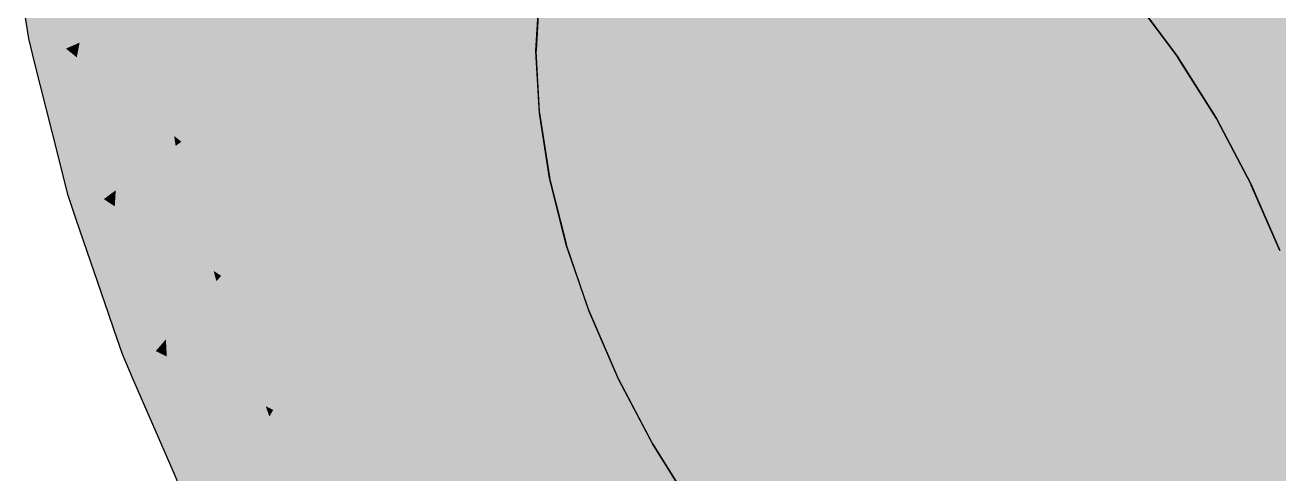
# Model space of a CAD drawing. Extents: x 0 to 1682, y 0 to 1188.
# Drawn here: x 1001.69 to 1011.15, y 493.13 to 496.51 of the extents above; entities that cross this region are included whole.
import ezdxf

# ---------------------------------------------------------------- set-up
doc = ezdxf.new("R2010")
doc.units = 0
doc.layers.add('SOMBRA', color=8, linetype='CONTINUOUS')
doc.layers.add('VISIBLE', color=7, linetype='CONTINUOUS')

msp = doc.modelspace()

# ---------------------------------------------------------------- linework, layer by layer
at = {"layer": 'SOMBRA', "color": 253}
for points in [[(1588.592, 835.4266), (1588.6192, 835.2532), (1001.7206, 496.4071)], [(1588.592, 835.4266), (1001.7206, 496.4071), (1090.0761, 547.6083)], [(1090.0761, 547.6083), (1001.7206, 496.4071), (1001.6934, 496.5805)], [(1006.4208, 493.3594), (1024.5513, 504.4555), (1006.1665, 493.841)], [(1024.5513, 504.4555), (1006.4208, 493.3594), (1006.4257, 493.3501)], [(1024.5513, 504.4555), (1006.4257, 493.3501), (1024.8105, 503.9645)], [(1006.7157, 492.889), (1024.8105, 503.9645), (1006.4257, 493.3501)], [(1024.8105, 503.9645), (1006.7157, 492.889), (1006.7212, 492.8802)], [(1024.8105, 503.9645), (1006.7212, 492.8802), (1025.106, 503.4946)], [(1007.0419, 492.4476), (1025.106, 503.4946), (1006.7212, 492.8802)], [(1025.106, 503.4946), (1007.0419, 492.4476), (1007.0481, 492.4393)], [(1025.106, 503.4946), (1007.0481, 492.4393), (1025.4329, 503.0537)], [(1007.394, 492.0426), (1025.4329, 503.0537), (1007.0481, 492.4393)], [(1025.4329, 503.0537), (1007.394, 492.0426), (1007.4006, 492.035)], [(1025.4329, 503.0537), (1007.4006, 492.035), (1025.7854, 502.6494)]]:
    msp.add_solid(points, dxfattribs=at)
at = {"layer": 'SOMBRA', "color": 252}
for points in [[(1001.7653, 496.2289), (1001.7206, 496.4071), (1588.6192, 835.2532)], [(1001.7653, 496.2289), (1588.6192, 835.2532), (1500.2811, 784.0472)], [(1588.8717, 834.2483), (1588.9165, 834.0702), (1002.0179, 495.2241)], [(1588.8717, 834.2483), (1002.0179, 495.2241), (1090.3538, 546.4289)], [(1002.0795, 495.0443), (1002.0179, 495.2241), (1588.9165, 834.0702)], [(1002.0795, 495.0443), (1588.9165, 834.0702), (1500.5993, 782.8648)], [(1589.264, 833.0559), (1589.3256, 832.8761), (1002.427, 494.03)], [(1589.264, 833.0559), (1002.427, 494.03), (1090.7465, 545.2367)], [(1002.5043, 493.8516), (1002.427, 494.03), (1589.3256, 832.8761)], [(1002.5043, 493.8516), (1589.3256, 832.8761), (1501.0214, 781.6706)], [(1589.7621, 831.8698), (1589.8395, 831.6914), (1002.9408, 492.8453)], [(1589.7621, 831.8698), (1002.9408, 492.8453), (1091.2425, 544.0494)], [(1003.0327, 492.6713), (1002.9408, 492.8453), (1589.8395, 831.6914)], [(1003.0327, 492.6713), (1589.8395, 831.6914), (1501.5495, 780.4902)], [(1590.3575, 830.7102), (1590.4493, 830.5363), (1003.5507, 491.6902)], [(1590.3575, 830.7102), (1003.5507, 491.6902), (1091.8408, 542.8915)], [(1003.6554, 491.5237), (1003.5507, 491.6902), (1590.4493, 830.5363)], [(1003.6554, 491.5237), (1590.4493, 830.5363), (1502.1721, 779.3425)], [(1591.04, 829.5971), (1591.1447, 829.4306), (1004.2461, 490.5845)], [(1591.04, 829.5971), (1004.2461, 490.5845), (1092.5232, 541.7783)], [(1004.3619, 490.4283), (1004.2461, 490.5845), (1591.1447, 829.4306)], [(1004.3619, 490.4283), (1591.1447, 829.4306), (1502.8815, 778.2487)], [(1591.798, 828.5494), (1591.9138, 828.3932), (1005.0152, 489.5471)], [(1591.798, 828.5494), (1005.0152, 489.5471), (1093.2809, 540.7305)], [(1005.1401, 489.4039), (1005.0152, 489.5471), (1591.9138, 828.3932)], [(1005.1401, 489.4039), (1591.9138, 828.3932), (1503.6576, 777.2231)], [(1592.6184, 827.5851), (1592.7433, 827.4419), (1005.8447, 488.5958)], [(1592.6184, 827.5851), (1005.8447, 488.5958), (1094.0986, 539.7646)], [(1005.9766, 488.468), (1005.8447, 488.5958), (1592.7433, 827.4419)], [(1005.9766, 488.468), (1592.7433, 827.4419), (1504.4945, 776.2874)], [(1593.4873, 826.7208), (1593.6192, 826.5929), (1006.7206, 487.7468)], [(1593.4873, 826.7208), (1006.7206, 487.7468), (1094.9715, 538.9025)], [(1006.8572, 487.6366), (1006.7206, 487.7468), (1593.6192, 826.5929)], [(1006.8572, 487.6366), (1593.6192, 826.5929), (1505.373, 775.4549)], [(1594.3897, 825.971), (1594.5264, 825.8608), (1007.6277, 487.0147)], [(1594.3897, 825.971), (1007.6277, 487.0147), (1095.8714, 538.1513)], [(1007.7667, 486.924), (1007.6277, 487.0147), (1594.5264, 825.8608)], [(1007.7667, 486.924), (1594.5264, 825.8608), (1506.2853, 774.7438)], [(1595.3103, 825.3488), (1595.4493, 825.2581), (1008.5507, 486.412)], [(1595.3103, 825.3488), (1008.5507, 486.412), (1096.7917, 537.529)], [(1008.6897, 486.3423), (1008.5507, 486.412), (1595.4493, 825.2581)], [(1008.6897, 486.3423), (1595.4493, 825.2581), (1507.2083, 774.1622)], [(1596.2333, 824.8648), (1596.3723, 824.7951), (1009.4736, 485.949)], [(1596.2333, 824.8648), (1009.4736, 485.949), (1097.7146, 537.0449)], [(1009.6103, 485.9015), (1009.4736, 485.949), (1596.3723, 824.7951)], [(1009.6103, 485.9015), (1596.3723, 824.7951), (1508.1286, 773.7212)], [(1597.1428, 824.5272), (1597.2794, 824.4797), (1010.3808, 485.6336)], [(1597.1428, 824.5272), (1010.3808, 485.6336), (1098.6269, 536.7089)], [(1010.5127, 485.6091), (1010.3808, 485.6336), (1597.2794, 824.4797)], [(1010.5127, 485.6091), (1597.2794, 824.4797), (1509.0285, 773.4274)], [(1001.7653, 496.2289), (1500.2811, 784.0472), (1151.8962, 582.1025)], [(1002.0795, 495.0443), (1500.5993, 782.8648), (1152.2743, 580.9098)], [(1002.5043, 493.8516), (1501.0214, 781.6706), (1152.7622, 579.7232)], [(1003.0327, 492.6713), (1501.5495, 780.4902), (1153.3452, 578.5592)], [(1003.6554, 491.5237), (1502.1721, 779.3425), (1154.0218, 577.4426)], [(1004.3619, 490.4283), (1502.8815, 778.2487), (1154.7719, 576.3878)], [(1005.1401, 489.4039), (1503.6576, 777.2231), (1155.5857, 575.4143)], [(1005.9766, 488.468), (1504.4945, 776.2874), (1156.447, 574.5375)], [(1006.8572, 487.6366), (1505.373, 775.4549), (1157.3505, 573.7781)], [(1007.7667, 486.924), (1506.2853, 774.7438), (1158.2668, 573.1408)], [(1008.6897, 486.3423), (1507.2083, 774.1622), (1159.1891, 572.6417)], [(1009.6103, 485.9015), (1508.1286, 773.7212), (1160.1003, 572.2886)], [(1010.5127, 485.6091), (1509.0285, 773.4274), (1160.9872, 572.0888)], [(1001.7653, 496.2289), (1151.8962, 582.1025), (1001.9419, 495.5263)], [(1151.8962, 582.1025), (1001.9731, 495.4022), (1001.9419, 495.5263)], [(1151.8962, 582.1025), (1090.3538, 546.4289), (1001.9731, 495.4022)], [(1002.0795, 495.0443), (1152.2743, 580.9098), (1002.3224, 494.3351)], [(1152.2743, 580.9098), (1002.3654, 494.2098), (1002.3224, 494.3351)], [(1152.2743, 580.9098), (1090.7465, 545.2367), (1002.3654, 494.2098)], [(1002.5043, 493.8516), (1152.7622, 579.7232), (1002.8095, 493.148)], [(1152.7622, 579.7232), (1002.8634, 493.0237), (1002.8095, 493.148)], [(1152.7622, 579.7232), (1091.2425, 544.0494), (1002.8634, 493.0237)], [(1003.0327, 492.6713), (1153.3452, 578.5592), (1003.3949, 491.9853)], [(1153.3452, 578.5592), (1003.4588, 491.8642), (1003.3949, 491.9853)], [(1153.3452, 578.5592), (1091.8408, 542.8915), (1003.4588, 491.8642)], [(1003.6554, 491.5237), (1154.0218, 577.4426), (1004.0684, 490.867)], [(1154.0218, 577.4426), (1004.1414, 490.751), (1004.0684, 490.867)], [(1154.0218, 577.4426), (1092.5232, 541.7783), (1004.1414, 490.751)], [(1004.3619, 490.4283), (1154.7719, 576.3878), (1004.8187, 489.8122)], [(1154.7719, 576.3878), (1004.8993, 489.7034), (1004.8187, 489.8122)], [(1154.7719, 576.3878), (1093.2809, 540.7305), (1004.8993, 489.7034)], [(1005.1401, 489.4039), (1155.5857, 575.4143), (1005.6328, 488.8389)], [(1155.5857, 575.4143), (1005.7198, 488.7391), (1005.6328, 488.8389)], [(1155.5857, 575.4143), (1094.0986, 539.7646), (1005.7198, 488.7391)], [(1005.9766, 488.468), (1156.447, 574.5375), (1006.4968, 487.9637)], [(1156.447, 574.5375), (1006.5887, 487.8747), (1006.4968, 487.9637)], [(1156.447, 574.5375), (1094.9715, 538.9025), (1006.5887, 487.8747)], [(1006.8572, 487.6366), (1157.3505, 573.7781), (1007.3959, 487.2018)], [(1157.3505, 573.7781), (1007.4911, 487.125), (1007.3959, 487.2018)], [(1157.3505, 573.7781), (1095.8714, 538.1513), (1007.4911, 487.125)], [(1007.7667, 486.924), (1158.2668, 573.1408), (1008.3149, 486.566)], [(1158.2668, 573.1408), (1008.4117, 486.5028), (1008.3149, 486.566)], [(1158.2668, 573.1408), (1096.7917, 537.529), (1008.4117, 486.5028)], [(1008.6897, 486.3423), (1159.1891, 572.6417), (1009.2378, 486.0673)], [(1159.1891, 572.6417), (1009.3347, 486.0187), (1009.2378, 486.0673)], [(1159.1891, 572.6417), (1097.7146, 537.0449), (1009.3347, 486.0187)], [(1009.6103, 485.9015), (1160.1003, 572.2886), (1010.149, 485.7142)], [(1160.1003, 572.2886), (1010.2442, 485.6811), (1010.149, 485.7142)], [(1160.1003, 572.2886), (1098.6269, 536.7089), (1010.2442, 485.6811)], [(1010.5127, 485.6091), (1160.9872, 572.0888), (1011.0329, 485.5127)], [(1160.9872, 572.0888), (1011.1248, 485.4957), (1011.0329, 485.5127)], [(1160.9872, 572.0888), (1099.5055, 536.5223), (1011.1248, 485.4957)], [(1090.3538, 546.4289), (1002.0179, 495.2241), (1001.9731, 495.4022)], [(1090.7465, 545.2367), (1002.427, 494.03), (1002.3654, 494.2098)], [(1091.2425, 544.0494), (1002.9408, 492.8453), (1002.8634, 493.0237)], [(1091.8408, 542.8915), (1003.5507, 491.6902), (1003.4588, 491.8642)], [(1092.5232, 541.7783), (1004.2461, 490.5845), (1004.1414, 490.751)], [(1093.2809, 540.7305), (1005.0152, 489.5471), (1004.8993, 489.7034)], [(1094.0986, 539.7646), (1005.8447, 488.5958), (1005.7198, 488.7391)], [(1094.9715, 538.9025), (1006.7206, 487.7468), (1006.5887, 487.8747)], [(1095.8714, 538.1513), (1007.6277, 487.0147), (1007.4911, 487.125)], [(1096.7917, 537.529), (1008.5507, 486.412), (1008.4117, 486.5028)], [(1097.7146, 537.0449), (1009.4736, 485.949), (1009.3347, 486.0187)], [(1098.6269, 536.7089), (1010.3808, 485.6336), (1010.2442, 485.6811)], [(1099.5055, 536.5223), (1011.2567, 485.4712), (1011.1248, 485.4957)], [(1023.956, 507.3646), (1005.5455, 496.312), (1023.9303, 506.9265)], [(1023.956, 507.3646), (1005.546, 496.3203), (1005.5455, 496.312)], [(1005.546, 496.3203), (1023.956, 507.3646), (1005.5712, 496.7501)], [(1005.5707, 495.8531), (1023.9303, 506.9265), (1005.5455, 496.312)], [(1023.9303, 506.9265), (1005.5707, 495.8531), (1005.5712, 495.8442)], [(1023.9303, 506.9265), (1005.5712, 495.8442), (1023.956, 506.4587)], [(1010.0595, 496.7063), (1028.7649, 506.8882), (1010.3801, 496.2737)], [(1029.0605, 506.4183), (1010.3801, 496.2737), (1028.7649, 506.8882)], [(1005.6464, 495.364), (1023.956, 506.4587), (1005.5712, 495.8442)], [(1023.956, 506.4587), (1005.6464, 495.364), (1005.6479, 495.3548)], [(1023.956, 506.4587), (1005.6479, 495.3548), (1024.0327, 505.9692)], [(1029.0605, 506.4183), (1010.3857, 496.2649), (1010.3801, 496.2737)], [(1010.3857, 496.2649), (1029.0605, 506.4183), (1010.6757, 495.8038)], [(1029.3197, 505.9274), (1010.6757, 495.8038), (1029.0605, 506.4183)], [(1005.7719, 494.8615), (1024.0327, 505.9692), (1005.6479, 495.3548)], [(1024.0327, 505.9692), (1005.7719, 494.8615), (1005.7742, 494.852)], [(1024.0327, 505.9692), (1005.7742, 494.852), (1024.159, 505.4664)], [(1029.3197, 505.9274), (1010.6806, 495.7946), (1010.6757, 495.8038)], [(1010.6806, 495.7946), (1029.3197, 505.9274), (1010.9349, 495.3129)], [(1029.538, 505.4239), (1010.9349, 495.3129), (1029.3197, 505.9274)], [(1005.9448, 494.3541), (1024.159, 505.4664), (1005.7742, 494.852)], [(1024.159, 505.4664), (1005.9448, 494.3541), (1005.9481, 494.3445)], [(1024.159, 505.4664), (1005.9481, 494.3445), (1024.3329, 504.959)], [(1029.538, 505.4239), (1010.939, 495.3034), (1010.9349, 495.3129)], [(1010.939, 495.3034), (1029.538, 505.4239), (1011.1533, 494.8094)], [(1006.1624, 493.8505), (1024.3329, 504.959), (1005.9481, 494.3445)], [(1024.3329, 504.959), (1006.1624, 493.8505), (1006.1665, 493.841)], [(1024.3329, 504.959), (1006.1665, 493.841), (1024.5513, 504.4555)], [(1012.2096, 497.9705), (1010.9788, 496.829), (1011.7667, 496.4337)], [(1001.9075, 497.3596), (1001.6934, 496.5805), (1002.0016, 496.3318)], [(1001.9075, 497.3596), (1002.0016, 496.3318), (1002.1045, 496.3766)], [(1001.9075, 497.3596), (1002.1045, 496.3766), (1002.2323, 497.0447)], [(1002.2323, 497.0447), (1002.1045, 496.3766), (1002.4511, 496.5274)], [(1003.6352, 497.0429), (1003.1992, 496.8531), (1004.0415, 496.4949)], [(1003.6352, 497.0429), (1004.0415, 496.4949), (1004.3189, 496.6999)], [(1002.6684, 496.622), (1003.7193, 496.2567), (1003.1992, 496.8531)], [(1003.7193, 496.2567), (1004.0415, 496.4949), (1003.1992, 496.8531)], [(1004.3189, 496.6999), (1004.7789, 496.4691), (1004.5621, 496.8798)], [(1004.7789, 496.4691), (1004.9441, 496.6592), (1004.5621, 496.8798)], [(1005.0954, 496.8334), (1004.9441, 496.6592), (1005.2071, 496.5074)], [(1005.0954, 496.8334), (1005.2071, 496.5074), (1005.3118, 496.6921)], [(1011.0429, 496.4196), (1010.9788, 496.829), (1010.7462, 496.6133)], [(1011.3469, 496.6443), (1010.9788, 496.829), (1011.0429, 496.4196)], [(1005.5325, 496.5479), (1005.5455, 496.312), (1005.5712, 496.7501)], [(1010.2311, 496.5107), (1010.0533, 496.7146), (1010.3801, 496.2737)], [(1010.4744, 496.7908), (1010.354, 496.6522), (1010.5861, 496.4648)], [(1010.4744, 496.7908), (1010.5861, 496.4648), (1010.7462, 496.6133)], [(1002.6198, 496.6009), (1002.7451, 496.1326), (1002.6684, 496.622)], [(1002.6684, 496.622), (1002.7451, 496.1326), (1003.337, 495.974)], [(1002.6684, 496.622), (1003.337, 495.974), (1003.7193, 496.2567)], [(1004.3189, 496.6999), (1004.0415, 496.4949), (1004.5962, 496.2589)], [(1004.3189, 496.6999), (1004.5962, 496.2589), (1004.7789, 496.4691)], [(1004.7789, 496.4691), (1005.0954, 496.3104), (1004.9441, 496.6592)], [(1005.0954, 496.3104), (1005.2071, 496.5074), (1004.9441, 496.6592)], [(1005.3118, 496.6921), (1005.2071, 496.5074), (1005.3839, 496.4053)], [(1005.3118, 496.6921), (1005.3839, 496.4053), (1005.4528, 496.6)], [(1010.354, 496.6522), (1010.2755, 496.5618), (1010.4785, 496.365)], [(1010.354, 496.6522), (1010.4785, 496.365), (1010.5861, 496.4648)], [(1010.8338, 496.2649), (1010.7462, 496.6133), (1010.5861, 496.4648)], [(1011.0429, 496.4196), (1010.7462, 496.6133), (1010.8338, 496.2649)], [(1011.3469, 496.6443), (1011.0429, 496.4196), (1011.371, 496.2053)], [(1001.6934, 496.5805), (1001.7206, 496.4071), (1002.0016, 496.3318)], [(1002.1045, 496.3766), (1002.4328, 496.2162), (1002.4511, 496.5274)], [(1002.4511, 496.5274), (1002.4328, 496.2162), (1002.644, 496.1596)], [(1002.4511, 496.5274), (1002.644, 496.1596), (1002.6198, 496.6009)], [(1002.6198, 496.6009), (1002.644, 496.1596), (1002.7451, 496.1326)], [(1005.4528, 496.6), (1005.3839, 496.4053), (1005.4932, 496.3422)], [(1005.4528, 496.6), (1005.4932, 496.3422), (1005.5325, 496.5479)], [(1005.5325, 496.5479), (1005.4932, 496.3422), (1005.5455, 496.312)], [(1010.2755, 496.5618), (1010.2311, 496.5107), (1010.412, 496.3033)], [(1010.2755, 496.5618), (1010.412, 496.3033), (1010.4785, 496.365)], [(1003.7193, 496.2567), (1004.3913, 496.023), (1004.0415, 496.4949)], [(1004.3913, 496.023), (1004.5962, 496.2589), (1004.0415, 496.4949)], [(1004.7789, 496.4691), (1004.5962, 496.2589), (1004.975, 496.0978)], [(1004.7789, 496.4691), (1004.975, 496.0978), (1005.0954, 496.3104)], [(1005.0954, 496.3104), (1005.3118, 496.2018), (1005.2071, 496.5074)], [(1005.3118, 496.2018), (1005.3839, 496.4053), (1005.2071, 496.5074)], [(1010.2311, 496.5107), (1010.3801, 496.2737), (1010.412, 496.3033)], [(1010.6908, 496.1592), (1010.5861, 496.4648), (1010.4785, 496.365)], [(1010.8338, 496.2649), (1010.5861, 496.4648), (1010.6908, 496.1592)], [(1011.0429, 496.4196), (1010.8338, 496.2649), (1011.1009, 496.0493)], [(1011.0429, 496.4196), (1011.1009, 496.0493), (1011.371, 496.2053)], [(1002.0016, 496.3318), (1001.7206, 496.4071), (1001.7653, 496.2289)], [(1002.0016, 496.3318), (1001.7653, 496.2289), (1001.9419, 495.5263)], [(1002.0016, 496.3318), (1001.9419, 495.5263), (1002.0834, 496.2658)], [(1002.0016, 496.3318), (1002.0914, 496.3077), (1002.1045, 496.3766)], [(1002.0016, 496.3318), (1002.0834, 496.2658), (1002.0914, 496.3077)], [(1002.1045, 496.3766), (1002.0914, 496.3077), (1002.4328, 496.2162)], [(1005.3118, 496.2018), (1005.4528, 496.1311), (1005.3839, 496.4053)], [(1005.4528, 496.1311), (1005.4932, 496.3422), (1005.3839, 496.4053)], [(1005.4528, 496.1311), (1005.5325, 496.0911), (1005.4932, 496.3422)], [(1005.5325, 496.0911), (1005.5455, 496.312), (1005.4932, 496.3422)], [(1010.5977, 496.0904), (1010.4785, 496.365), (1010.412, 496.3033)], [(1010.6908, 496.1592), (1010.4785, 496.365), (1010.5977, 496.0904)], [(1002.0834, 496.2658), (1001.9419, 495.5263), (1001.9731, 495.4022)], [(1002.0834, 496.2658), (1001.9731, 495.4022), (1002.2867, 495.1975)], [(1002.0834, 496.2658), (1002.4328, 496.2162), (1002.0914, 496.3077)], [(1002.0834, 496.2658), (1002.2867, 495.1975), (1002.377, 495.2642)], [(1002.0834, 496.2658), (1002.377, 495.2642), (1002.4198, 495.9943)], [(1002.0834, 496.2658), (1002.4198, 495.9943), (1002.4328, 496.2162)], [(1003.7193, 496.2567), (1003.337, 495.974), (1004.1576, 495.7541)], [(1003.7193, 496.2567), (1004.1576, 495.7541), (1004.3913, 496.023)], [(1004.3913, 496.023), (1004.8434, 495.8658), (1004.5962, 496.2589)], [(1004.8434, 495.8658), (1004.975, 496.0978), (1004.5962, 496.2589)], [(1005.0954, 496.3104), (1004.975, 496.0978), (1005.2357, 495.9869)], [(1005.0954, 496.3104), (1005.2357, 495.9869), (1005.3118, 496.2018)], [(1005.5325, 496.0911), (1005.5712, 495.8442), (1005.5455, 496.312)], [(1010.545, 496.0514), (1010.412, 496.3033), (1010.3801, 496.2737)], [(1010.545, 496.0514), (1010.3801, 496.2737), (1010.6757, 495.8038)], [(1010.5977, 496.0904), (1010.412, 496.3033), (1010.545, 496.0514)], [(1010.8338, 496.2649), (1010.6908, 496.1592), (1010.915, 495.942)], [(1010.8338, 496.2649), (1010.915, 495.942), (1011.1009, 496.0493)], [(1002.4198, 495.9943), (1002.644, 496.1596), (1002.4328, 496.2162)], [(1002.4198, 495.9943), (1002.6639, 495.7973), (1002.644, 496.1596)], [(1002.6639, 495.7973), (1002.7451, 496.1326), (1002.644, 496.1596)], [(1005.3118, 496.2018), (1005.2357, 495.9869), (1005.4109, 495.9124)], [(1005.3118, 496.2018), (1005.4109, 495.9124), (1005.4528, 496.1311)], [(1010.6908, 496.1592), (1010.5977, 496.0904), (1010.79, 495.8698)], [(1010.6908, 496.1592), (1010.79, 495.8698), (1010.915, 495.942)], [(1011.3925, 495.814), (1011.371, 496.2053), (1011.1009, 496.0493)], [(1002.6639, 495.7973), (1002.817, 495.6738), (1002.7451, 496.1326)], [(1002.817, 495.6738), (1002.8714, 495.6298), (1002.7451, 496.1326)], [(1002.8714, 495.6298), (1003.337, 495.974), (1002.7451, 496.1326)], [(1004.8434, 495.8658), (1005.1545, 495.7577), (1004.975, 496.0978)], [(1005.1545, 495.7577), (1005.2357, 495.9869), (1004.975, 496.0978)], [(1005.4528, 496.1311), (1005.4109, 495.9124), (1005.5193, 495.8663)], [(1005.4528, 496.1311), (1005.5193, 495.8663), (1005.5325, 496.0911)], [(1005.5325, 496.0911), (1005.5193, 495.8663), (1005.5712, 495.8442)], [(1010.5977, 496.0904), (1010.545, 496.0514), (1010.7127, 495.8252)], [(1010.545, 496.0514), (1010.6757, 495.8038), (1010.7127, 495.8252)], [(1010.5977, 496.0904), (1010.7127, 495.8252), (1010.79, 495.8698)], [(1011.1541, 495.7102), (1011.1009, 496.0493), (1010.915, 495.942)], [(1011.3925, 495.814), (1011.1009, 496.0493), (1011.1541, 495.7102)], [(1002.4198, 495.9943), (1002.377, 495.2642), (1002.6809, 495.4889)], [(1002.4198, 495.9943), (1002.6809, 495.4889), (1002.6639, 495.7973)], [(1002.8714, 495.6298), (1003.8861, 495.4417), (1003.337, 495.974)], [(1003.8861, 495.4417), (1004.1576, 495.7541), (1003.337, 495.974)], [(1004.3913, 496.023), (1004.1576, 495.7541), (1004.698, 495.6093)], [(1004.3913, 496.023), (1004.698, 495.6093), (1004.8434, 495.8658)], [(1005.1545, 495.7577), (1005.3672, 495.6837), (1005.2357, 495.9869)], [(1005.3672, 495.6837), (1005.4109, 495.9124), (1005.2357, 495.9869)], [(1004.8434, 495.8658), (1004.698, 495.6093), (1005.067, 495.5104)], [(1004.8434, 495.8658), (1005.067, 495.5104), (1005.1545, 495.7577)], [(1005.3672, 495.6837), (1005.5058, 495.6356), (1005.4109, 495.9124)], [(1005.5058, 495.6356), (1005.5193, 495.8663), (1005.4109, 495.9124)], [(1005.5058, 495.6356), (1005.5842, 495.6083), (1005.5193, 495.8663)], [(1005.5842, 495.6083), (1005.5712, 495.8442), (1005.5193, 495.8663)], [(1010.8848, 495.593), (1010.79, 495.8698), (1010.7127, 495.8252)], [(1010.991, 495.6392), (1010.915, 495.942), (1010.79, 495.8698)], [(1010.991, 495.6392), (1010.79, 495.8698), (1010.8848, 495.593)], [(1011.1541, 495.7102), (1010.915, 495.942), (1010.991, 495.6392)], [(1002.6639, 495.7973), (1002.6809, 495.4889), (1002.8288, 495.5983)], [(1002.6639, 495.7973), (1002.8288, 495.5983), (1002.817, 495.6738)], [(1005.1545, 495.7577), (1005.067, 495.5104), (1005.321, 495.4423)], [(1005.1545, 495.7577), (1005.321, 495.4423), (1005.3672, 495.6837)], [(1005.5842, 495.6083), (1005.6479, 495.3548), (1005.5712, 495.8442)], [(1010.8247, 495.5668), (1010.7127, 495.8252), (1010.6757, 495.8038)], [(1010.8247, 495.5668), (1010.6757, 495.8038), (1010.9349, 495.3129)], [(1010.8848, 495.593), (1010.7127, 495.8252), (1010.8247, 495.5668)], [(1002.817, 495.6738), (1002.8288, 495.5983), (1002.8714, 495.6298)], [(1003.8861, 495.4417), (1004.5348, 495.3214), (1004.1576, 495.7541)], [(1004.5348, 495.3214), (1004.698, 495.6093), (1004.1576, 495.7541)], [(1005.3672, 495.6837), (1005.321, 495.4423), (1005.4918, 495.3966)], [(1005.3672, 495.6837), (1005.4918, 495.3966), (1005.5058, 495.6356)], [(1011.1541, 495.7102), (1010.991, 495.6392), (1011.2033, 495.3958)], [(1002.6809, 495.4889), (1002.9011, 495.1366), (1002.8288, 495.5983)], [(1002.8288, 495.5983), (1002.9978, 495.127), (1002.8714, 495.6298)], [(1002.8288, 495.5983), (1002.9011, 495.1366), (1002.9978, 495.127)], [(1002.8714, 495.6298), (1002.9978, 495.127), (1003.5639, 495.0709)], [(1002.8714, 495.6298), (1003.5639, 495.0709), (1003.8861, 495.4417)], [(1004.5348, 495.3214), (1004.9714, 495.2405), (1004.698, 495.6093)], [(1004.9714, 495.2405), (1005.067, 495.5104), (1004.698, 495.6093)], [(1005.5058, 495.6356), (1005.4918, 495.3966), (1005.5973, 495.3683)], [(1005.5058, 495.6356), (1005.5973, 495.3683), (1005.5842, 495.6083)], [(1005.5842, 495.6083), (1005.5973, 495.3683), (1005.6479, 495.3548)], [(1010.8848, 495.593), (1010.8247, 495.5668), (1010.9764, 495.3257)], [(1010.991, 495.6392), (1010.8848, 495.593), (1011.0631, 495.3525)], [(1010.8848, 495.593), (1010.9764, 495.3257), (1011.0631, 495.3525)], [(1010.991, 495.6392), (1011.0631, 495.3525), (1011.2033, 495.3958)], [(1002.377, 495.2642), (1002.6991, 495.1566), (1002.6809, 495.4889)], [(1002.6809, 495.4889), (1002.6991, 495.1566), (1002.9011, 495.1366)], [(1004.9714, 495.2405), (1005.2718, 495.1848), (1005.067, 495.5104)], [(1005.2718, 495.1848), (1005.321, 495.4423), (1005.067, 495.5104)], [(1010.8247, 495.5668), (1010.9349, 495.3129), (1010.9764, 495.3257)], [(1001.9731, 495.4022), (1002.0179, 495.2241), (1002.2867, 495.1975)], [(1003.8861, 495.4417), (1003.5639, 495.0709), (1004.3488, 494.9932)], [(1003.8861, 495.4417), (1004.3488, 494.9932), (1004.5348, 495.3214)], [(1005.2718, 495.1848), (1005.4771, 495.1467), (1005.321, 495.4423)], [(1005.4771, 495.1467), (1005.4918, 495.3966), (1005.321, 495.4423)], [(1005.4771, 495.1467), (1005.6109, 495.1219), (1005.4918, 495.3966)], [(1005.6109, 495.1219), (1005.5973, 495.3683), (1005.4918, 495.3966)], [(1011.2495, 495.1011), (1011.2033, 495.3958), (1011.0631, 495.3525)], [(1004.5348, 495.3214), (1004.3488, 494.9932), (1004.8657, 494.942)], [(1004.5348, 495.3214), (1004.8657, 494.942), (1004.9714, 495.2405)], [(1005.6109, 495.1219), (1005.6866, 495.1079), (1005.5973, 495.3683)], [(1005.6866, 495.1079), (1005.6479, 495.3548), (1005.5973, 495.3683)], [(1005.6866, 495.1079), (1005.7742, 494.852), (1005.6479, 495.3548)], [(1011.0656, 495.0653), (1010.9764, 495.3257), (1010.9349, 495.3129)], [(1011.0656, 495.0653), (1010.9349, 495.3129), (1011.1533, 494.8094)], [(1011.132, 495.0782), (1011.0631, 495.3525), (1010.9764, 495.3257)], [(1011.132, 495.0782), (1010.9764, 495.3257), (1011.0656, 495.0653)], [(1011.2495, 495.1011), (1011.0631, 495.3525), (1011.132, 495.0782)], [(1002.2867, 495.1975), (1002.0179, 495.2241), (1002.0795, 495.0443)], [(1002.2867, 495.1975), (1002.0795, 495.0443), (1002.3224, 494.3351)], [(1002.2867, 495.1975), (1002.3725, 495.189), (1002.377, 495.2642)], [(1002.2867, 495.1975), (1002.3224, 494.3351), (1002.3699, 495.1431)], [(1002.2867, 495.1975), (1002.3699, 495.1431), (1002.3725, 495.189)], [(1002.377, 495.2642), (1002.3725, 495.189), (1002.6991, 495.1566)], [(1004.9714, 495.2405), (1004.8657, 494.942), (1005.2186, 494.907)], [(1004.9714, 495.2405), (1005.2186, 494.907), (1005.2718, 495.1848)], [(1002.3699, 495.1431), (1002.3224, 494.3351), (1002.3654, 494.2098)], [(1002.3699, 495.1431), (1002.3654, 494.2098), (1002.6789, 494.0525)], [(1002.3699, 495.1431), (1002.6991, 495.1566), (1002.3725, 495.189)], [(1002.3699, 495.1431), (1002.7122, 494.9196), (1002.6991, 495.1566)], [(1002.3699, 495.1431), (1002.6789, 494.0525), (1002.755, 494.1401)], [(1002.3699, 495.1431), (1002.755, 494.1401), (1002.7122, 494.9196)], [(1002.7122, 494.9196), (1002.9011, 495.1366), (1002.6991, 495.1566)], [(1002.7122, 494.9196), (1002.9605, 494.7574), (1002.9011, 495.1366)], [(1002.9605, 494.7574), (1002.9978, 495.127), (1002.9011, 495.1366)], [(1002.9605, 494.7574), (1003.1162, 494.6557), (1002.9978, 495.127)], [(1003.1162, 494.6557), (1003.1717, 494.6195), (1002.9978, 495.127)], [(1003.1717, 494.6195), (1003.5639, 495.0709), (1002.9978, 495.127)], [(1005.2718, 495.1848), (1005.2186, 494.907), (1005.4616, 494.883)], [(1005.2718, 495.1848), (1005.4616, 494.883), (1005.4771, 495.1467)], [(1005.4771, 495.1467), (1005.4616, 494.883), (1005.6249, 494.8668)], [(1005.4771, 495.1467), (1005.6249, 494.8668), (1005.6109, 495.1219)], [(1005.6109, 495.1219), (1005.6249, 494.8668), (1005.7259, 494.8568)], [(1005.6109, 495.1219), (1005.7259, 494.8568), (1005.6866, 495.1079)], [(1005.6866, 495.1079), (1005.7259, 494.8568), (1005.7742, 494.852)], [(1011.2495, 495.1011), (1011.132, 495.0782), (1011.2932, 494.8219)], [(1003.1717, 494.6195), (1004.1327, 494.6119), (1003.5639, 495.0709)], [(1004.1327, 494.6119), (1004.3488, 494.9932), (1003.5639, 495.0709)], [(1011.132, 495.0782), (1011.0656, 495.0653), (1011.1986, 494.8135)], [(1011.0656, 495.0653), (1011.1533, 494.8094), (1011.1986, 494.8135)], [(1011.132, 495.0782), (1011.1986, 494.8135), (1011.2932, 494.8219)], [(1002.7122, 494.9196), (1002.755, 494.1401), (1003.0111, 494.4348)], [(1002.7122, 494.9196), (1003.0111, 494.4348), (1002.9605, 494.7574)], [(1004.1327, 494.6119), (1004.7471, 494.6071), (1004.3488, 494.9932)], [(1004.7471, 494.6071), (1004.8657, 494.942), (1004.3488, 494.9932)], [(1004.7471, 494.6071), (1005.1606, 494.6038), (1004.8657, 494.942)], [(1005.1606, 494.6038), (1005.2186, 494.907), (1004.8657, 494.942)], [(1005.1606, 494.6038), (1005.4451, 494.6015), (1005.2186, 494.907)], [(1005.4451, 494.6015), (1005.4616, 494.883), (1005.2186, 494.907)], [(1005.4451, 494.6015), (1005.6396, 494.6), (1005.4616, 494.883)], [(1005.6396, 494.6), (1005.6249, 494.8668), (1005.4616, 494.883)], [(1005.6396, 494.6), (1005.7663, 494.599), (1005.6249, 494.8668)], [(1005.7663, 494.599), (1005.7259, 494.8568), (1005.6249, 494.8668)], [(1005.7663, 494.599), (1005.838, 494.5984), (1005.7259, 494.8568)], [(1005.838, 494.5984), (1005.7742, 494.852), (1005.7259, 494.8568)], [(1005.838, 494.5984), (1005.9481, 494.3445), (1005.7742, 494.852)], [(1002.9605, 494.7574), (1003.0111, 494.4348), (1003.1357, 494.5782)], [(1002.9605, 494.7574), (1003.1357, 494.5782), (1003.1162, 494.6557)], [(1003.1162, 494.6557), (1003.1357, 494.5782), (1003.1717, 494.6195)], [(1003.0111, 494.4348), (1003.2549, 494.104), (1003.1357, 494.5782)], [(1003.1357, 494.5782), (1003.3455, 494.1121), (1003.1717, 494.6195)], [(1003.1357, 494.5782), (1003.2549, 494.104), (1003.3455, 494.1121)], [(1003.1717, 494.6195), (1003.3455, 494.1121), (1003.8762, 494.1595)], [(1003.1717, 494.6195), (1003.8762, 494.1595), (1004.1327, 494.6119)], [(1004.1327, 494.6119), (1003.8762, 494.1595), (1004.6119, 494.2252)], [(1004.1327, 494.6119), (1004.6119, 494.2252), (1004.7471, 494.6071)], [(1004.7471, 494.6071), (1004.6119, 494.2252), (1005.0965, 494.2684)], [(1004.7471, 494.6071), (1005.0965, 494.2684), (1005.1606, 494.6038)], [(1005.1606, 494.6038), (1005.0965, 494.2684), (1005.4273, 494.298)], [(1005.1606, 494.6038), (1005.4273, 494.298), (1005.4451, 494.6015)], [(1005.4451, 494.6015), (1005.4273, 494.298), (1005.6551, 494.3183)], [(1005.4451, 494.6015), (1005.6551, 494.3183), (1005.6396, 494.6)], [(1005.6396, 494.6), (1005.6551, 494.3183), (1005.8081, 494.332)], [(1005.6396, 494.6), (1005.8081, 494.332), (1005.7663, 494.599)], [(1005.7663, 494.599), (1005.8081, 494.332), (1005.9028, 494.3405)], [(1005.7663, 494.599), (1005.9028, 494.3405), (1005.838, 494.5984)], [(1005.838, 494.5984), (1005.9028, 494.3405), (1005.9481, 494.3445)], [(1002.755, 494.1401), (1003.0656, 494.087), (1003.0111, 494.4348)], [(1003.0111, 494.4348), (1003.0656, 494.087), (1003.2549, 494.104)], [(1005.9693, 494.0757), (1005.9028, 494.3405), (1005.8081, 494.332)], [(1006.0358, 494.0886), (1005.9481, 494.3445), (1005.9028, 494.3405)], [(1005.9693, 494.0757), (1006.0358, 494.0886), (1005.9028, 494.3405)], [(1006.0358, 494.0886), (1006.1665, 493.841), (1005.9481, 494.3445)], [(1005.0245, 493.8922), (1005.0965, 494.2684), (1004.6119, 494.2252)], [(1005.0245, 493.8922), (1005.4078, 493.9666), (1005.0965, 494.2684)], [(1005.4078, 493.9666), (1005.4273, 494.298), (1005.0965, 494.2684)], [(1005.4078, 493.9666), (1005.6716, 494.0178), (1005.4273, 494.298)], [(1005.6716, 494.0178), (1005.6551, 494.3183), (1005.4273, 494.298)], [(1005.8519, 494.0529), (1005.8081, 494.332), (1005.6551, 494.3183)], [(1005.6716, 494.0178), (1005.8519, 494.0529), (1005.6551, 494.3183)], [(1005.8519, 494.0529), (1005.9693, 494.0757), (1005.8081, 494.332)], [(1002.3654, 494.2098), (1002.427, 494.03), (1002.6789, 494.0525)], [(1003.5639, 493.6085), (1003.8762, 494.1595), (1003.3455, 494.1121)], [(1003.5639, 493.6085), (1004.4549, 493.7816), (1003.8762, 494.1595)], [(1004.4549, 493.7816), (1004.6119, 494.2252), (1003.8762, 494.1595)], [(1004.4549, 493.7816), (1005.0245, 493.8922), (1004.6119, 494.2252)], [(1002.6789, 494.0525), (1002.7594, 494.0597), (1002.755, 494.1401)], [(1002.6789, 494.0525), (1002.7621, 494.0108), (1002.7594, 494.0597)], [(1002.755, 494.1401), (1002.7594, 494.0597), (1003.0656, 494.087)], [(1002.7621, 494.0108), (1003.0656, 494.087), (1002.7594, 494.0597)], [(1002.7621, 494.0108), (1003.1044, 493.8391), (1003.0656, 494.087)], [(1003.1044, 493.8391), (1003.2549, 494.104), (1003.0656, 494.087)], [(1003.1044, 493.8391), (1003.3528, 493.7145), (1003.2549, 494.104)], [(1003.3528, 493.7145), (1003.3455, 494.1121), (1003.2549, 494.104)], [(1003.3528, 493.7145), (1003.5085, 493.6364), (1003.3455, 494.1121)], [(1003.5085, 493.6364), (1003.5639, 493.6085), (1003.3455, 494.1121)], [(1005.8519, 494.0529), (1006.0383, 493.8014), (1005.9693, 494.0757)], [(1005.9693, 494.0757), (1006.125, 493.8282), (1006.0358, 494.0886)], [(1005.9693, 494.0757), (1006.0383, 493.8014), (1006.125, 493.8282)], [(1006.0358, 494.0886), (1006.125, 493.8282), (1006.1665, 493.841)], [(1002.6789, 494.0525), (1002.427, 494.03), (1002.5043, 493.8516)], [(1002.6789, 494.0525), (1002.5043, 493.8516), (1002.8095, 493.148)], [(1002.6789, 494.0525), (1002.8095, 493.148), (1002.7621, 494.0108)], [(1002.7621, 494.0108), (1002.8095, 493.148), (1002.8634, 493.0237)], [(1002.7621, 494.0108), (1002.8634, 493.0237), (1003.1717, 492.9165)], [(1002.7621, 494.0108), (1003.1717, 492.9165), (1003.2322, 493.0234)], [(1002.7621, 494.0108), (1003.2322, 493.0234), (1003.1044, 493.8391)], [(1005.0245, 493.8922), (1005.3863, 493.6002), (1005.4078, 493.9666)], [(1005.4078, 493.9666), (1005.3863, 493.6002), (1005.6894, 493.6937)], [(1005.4078, 493.9666), (1005.6894, 493.6937), (1005.6716, 494.0178)], [(1005.6716, 494.0178), (1005.898, 493.7581), (1005.8519, 494.0529)], [(1005.6716, 494.0178), (1005.6894, 493.6937), (1005.898, 493.7581)], [(1005.8519, 494.0529), (1005.898, 493.7581), (1006.0383, 493.8014)], [(1004.4549, 493.7816), (1004.9424, 493.4632), (1005.0245, 493.8922)], [(1005.0245, 493.8922), (1004.9424, 493.4632), (1005.3863, 493.6002)], [(1003.1044, 493.8391), (1003.2322, 493.0234), (1003.4361, 493.383)], [(1003.1044, 493.8391), (1003.4361, 493.383), (1003.3528, 493.7145)], [(1003.5639, 493.6085), (1004.2684, 493.2551), (1004.4549, 493.7816)], [(1004.4549, 493.7816), (1004.2684, 493.2551), (1004.9424, 493.4632)], [(1006.1103, 493.5147), (1006.0383, 493.8014), (1005.898, 493.7581)], [(1006.2166, 493.5609), (1006.125, 493.8282), (1006.0383, 493.8014)], [(1006.1103, 493.5147), (1006.2166, 493.5609), (1006.0383, 493.8014)], [(1006.2766, 493.5871), (1006.1665, 493.841), (1006.125, 493.8282)], [(1006.2166, 493.5609), (1006.2766, 493.5871), (1006.125, 493.8282)], [(1006.2766, 493.5871), (1006.4257, 493.3501), (1006.1665, 493.841)], [(1003.3528, 493.7145), (1003.4361, 493.383), (1003.5353, 493.5581)], [(1003.3528, 493.7145), (1003.5353, 493.5581), (1003.5085, 493.6364)], [(1005.7088, 493.3399), (1005.6894, 493.6937), (1005.3863, 493.6002)], [(1005.9473, 493.4437), (1005.898, 493.7581), (1005.6894, 493.6937)], [(1005.7088, 493.3399), (1005.9473, 493.4437), (1005.6894, 493.6937)], [(1005.9473, 493.4437), (1006.1103, 493.5147), (1005.898, 493.7581)], [(1003.5085, 493.6364), (1003.5353, 493.5581), (1003.5639, 493.6085)], [(1003.5353, 493.5581), (1003.7823, 493.105), (1003.5639, 493.6085)], [(1003.5639, 493.6085), (1003.7823, 493.105), (1004.2684, 493.2551)], [(1005.3622, 493.189), (1005.3863, 493.6002), (1004.9424, 493.4632)], [(1005.3622, 493.189), (1005.7088, 493.3399), (1005.3863, 493.6002)], [(1006.2166, 493.5609), (1006.3887, 493.3287), (1006.2766, 493.5871)], [(1006.2766, 493.5871), (1006.3887, 493.3287), (1006.4257, 493.3501)], [(1003.4361, 493.383), (1003.6993, 493.0794), (1003.5353, 493.5581)], [(1003.5353, 493.5581), (1003.6993, 493.0794), (1003.7823, 493.105)], [(1005.9473, 493.4437), (1006.1864, 493.2119), (1006.1103, 493.5147)], [(1006.1103, 493.5147), (1006.3114, 493.2841), (1006.2166, 493.5609)], [(1006.1103, 493.5147), (1006.1864, 493.2119), (1006.3114, 493.2841)], [(1006.2166, 493.5609), (1006.3114, 493.2841), (1006.3887, 493.3287)], [(1004.8471, 492.9648), (1004.9424, 493.4632), (1004.2684, 493.2551)], [(1004.8471, 492.9648), (1005.3622, 493.189), (1004.9424, 493.4632)], [(1005.7088, 493.3399), (1006.0004, 493.1046), (1005.9473, 493.4437)], [(1005.9473, 493.4437), (1006.0004, 493.1046), (1006.1864, 493.2119)], [(1003.2322, 493.0234), (1003.5259, 493.0259), (1003.4361, 493.383)], [(1003.4361, 493.383), (1003.5259, 493.0259), (1003.6993, 493.0794)], [(1005.3622, 493.189), (1005.7303, 492.9486), (1005.7088, 493.3399)], [(1005.7088, 493.3399), (1005.7303, 492.9486), (1006.0004, 493.1046)], [(1006.5037, 493.0636), (1006.3887, 493.3287), (1006.3114, 493.2841)], [(1006.5564, 493.1025), (1006.4257, 493.3501), (1006.3887, 493.3287)], [(1006.5037, 493.0636), (1006.5564, 493.1025), (1006.3887, 493.3287)], [(1006.5564, 493.1025), (1006.7212, 492.8802), (1006.4257, 493.3501)], [(1004.0415, 492.6141), (1004.2684, 493.2551), (1003.7823, 493.105)], [(1004.0415, 492.6141), (1004.8471, 492.9648), (1004.2684, 493.2551)], [(1006.2676, 492.889), (1006.1864, 493.2119), (1006.0004, 493.1046)], [(1006.4106, 492.9947), (1006.3114, 493.2841), (1006.1864, 493.2119)], [(1006.2676, 492.889), (1006.4106, 492.9947), (1006.1864, 493.2119)], [(1006.4106, 492.9947), (1006.5037, 493.0636), (1006.3114, 493.2841)], [(1004.8471, 492.9648), (1005.3347, 492.7202), (1005.3622, 493.189)], [(1005.3622, 493.189), (1005.3347, 492.7202), (1005.7303, 492.9486)]]:
    msp.add_solid(points, dxfattribs=at)
at = {"layer": 'SOMBRA', "color": 254}
for points in [[(1007.7659, 491.681), (1025.7854, 502.6494), (1007.4006, 492.035)], [(1025.7854, 502.6494), (1007.7659, 491.681), (1007.7729, 491.6742)], [(1025.7854, 502.6494), (1007.7729, 491.6742), (1026.1577, 502.2886)], [(1008.1512, 491.3689), (1026.1577, 502.2886), (1007.7729, 491.6742)], [(1026.1577, 502.2886), (1008.1512, 491.3689), (1008.1584, 491.363)], [(1026.1577, 502.2886), (1008.1584, 491.363), (1026.5432, 501.9775)], [(1008.5433, 491.1117), (1026.5432, 501.9775), (1008.1584, 491.363)], [(1026.5432, 501.9775), (1008.5433, 491.1117), (1008.5507, 491.1068)], [(1026.5432, 501.9775), (1008.5507, 491.1068), (1026.9355, 501.7213)], [(1008.9355, 490.9138), (1026.9355, 501.7213), (1008.5507, 491.1068)], [(1026.9355, 501.7213), (1008.9355, 490.9138), (1008.9429, 490.9101)], [(1026.9355, 501.7213), (1008.9429, 490.9101), (1027.3277, 501.5245)], [(1029.0605, 501.5108), (1010.9349, 491.088), (1029.3197, 501.7024)], [(1011.1491, 491.3346), (1029.3197, 501.7024), (1010.9349, 491.088)], [(1009.3212, 490.7786), (1027.3277, 501.5245), (1008.9429, 490.9101)], [(1027.3277, 501.5245), (1009.3212, 490.7786), (1009.3285, 490.776)], [(1027.3277, 501.5245), (1009.3285, 490.776), (1027.7133, 501.3905)], [(1028.7649, 501.3822), (1010.6757, 490.8964), (1029.0605, 501.5108)], [(1010.93, 491.0844), (1029.0605, 501.5108), (1010.6757, 490.8964)], [(1029.0605, 501.5108), (1010.93, 491.0844), (1010.9349, 491.088)], [(1009.6937, 490.7083), (1027.7133, 501.3905), (1009.3285, 490.776)], [(1027.7133, 501.3905), (1009.6937, 490.7083), (1009.7007, 490.707)], [(1027.7133, 501.3905), (1009.7007, 490.707), (1028.0855, 501.3215)], [(1028.4381, 501.3187), (1010.3801, 490.7677), (1028.7649, 501.3822)], [(1010.6701, 490.8939), (1028.7649, 501.3822), (1010.3801, 490.7677)], [(1028.7649, 501.3822), (1010.6701, 490.8939), (1010.6757, 490.8964)], [(1010.0466, 490.7043), (1028.0855, 501.3215), (1009.7007, 490.707)], [(1028.0855, 501.3215), (1010.0466, 490.7043), (1010.0533, 490.7042)], [(1028.0855, 501.3215), (1010.0533, 490.7042), (1028.4381, 501.3187)], [(1010.374, 490.7665), (1028.4381, 501.3187), (1010.0533, 490.7042)], [(1028.4381, 501.3187), (1010.374, 490.7665), (1010.3801, 490.7677)]]:
    msp.add_solid(points, dxfattribs=at)
at = {"layer": 'VISIBLE'}
for p, q in [((1005.5455, 496.312), (1005.5712, 496.7501)), ((1005.5712, 496.7501), (1005.546, 496.3203)), ((1010.0533, 496.7146), (1010.3801, 496.2737)), ((1010.3801, 496.2737), (1010.0595, 496.7063)), ((1001.7206, 496.4071), (1001.6934, 496.5805)), ((1001.7653, 496.2289), (1001.7206, 496.4071)), ((1005.546, 496.3203), (1005.5455, 496.312)), ((1005.5712, 495.8442), (1005.5455, 496.312)), ((1005.5455, 496.312), (1005.5707, 495.8531)), ((1010.3801, 496.2737), (1010.6757, 495.8038)), ((1010.3857, 496.2649), (1010.3801, 496.2737)), ((1010.6757, 495.8038), (1010.3857, 496.2649)), ((1001.9419, 495.5263), (1001.7653, 496.2289)), ((1005.5707, 495.8531), (1005.5712, 495.8442)), ((1005.6479, 495.3548), (1005.5712, 495.8442)), ((1005.5712, 495.8442), (1005.6464, 495.364)), ((1010.6757, 495.8038), (1010.9349, 495.3129)), ((1010.6806, 495.7946), (1010.6757, 495.8038)), ((1010.9349, 495.3129), (1010.6806, 495.7946)), ((1001.9731, 495.4022), (1001.9419, 495.5263)), ((1002.0179, 495.2241), (1001.9731, 495.4022)), ((1005.6464, 495.364), (1005.6479, 495.3548)), ((1005.7742, 494.852), (1005.6479, 495.3548)), ((1005.6479, 495.3548), (1005.7719, 494.8615)), ((1010.9349, 495.3129), (1011.1533, 494.8094)), ((1010.939, 495.3034), (1010.9349, 495.3129)), ((1011.1533, 494.8094), (1010.939, 495.3034)), ((1002.0795, 495.0443), (1002.0179, 495.2241)), ((1002.3224, 494.3351), (1002.0795, 495.0443)), ((1005.7719, 494.8615), (1005.7742, 494.852)), ((1005.9481, 494.3445), (1005.7742, 494.852)), ((1005.7742, 494.852), (1005.9448, 494.3541)), ((1005.9448, 494.3541), (1005.9481, 494.3445)), ((1006.1665, 493.841), (1005.9481, 494.3445)), ((1005.9481, 494.3445), (1006.1624, 493.8505)), ((1002.3654, 494.2098), (1002.3224, 494.3351)), ((1002.427, 494.03), (1002.3654, 494.2098)), ((1002.5043, 493.8516), (1002.427, 494.03)), ((1002.8095, 493.148), (1002.5043, 493.8516)), ((1006.1624, 493.8505), (1006.1665, 493.841)), ((1006.4257, 493.3501), (1006.1665, 493.841)), ((1006.1665, 493.841), (1006.4208, 493.3594)), ((1006.4208, 493.3594), (1006.4257, 493.3501)), ((1006.7212, 492.8802), (1006.4257, 493.3501)), ((1006.4257, 493.3501), (1006.7157, 492.889)), ((1002.8634, 493.0237), (1002.8095, 493.148))]:
    msp.add_line(p, q, dxfattribs=at)

doc.saveas('drawing.dxf')
